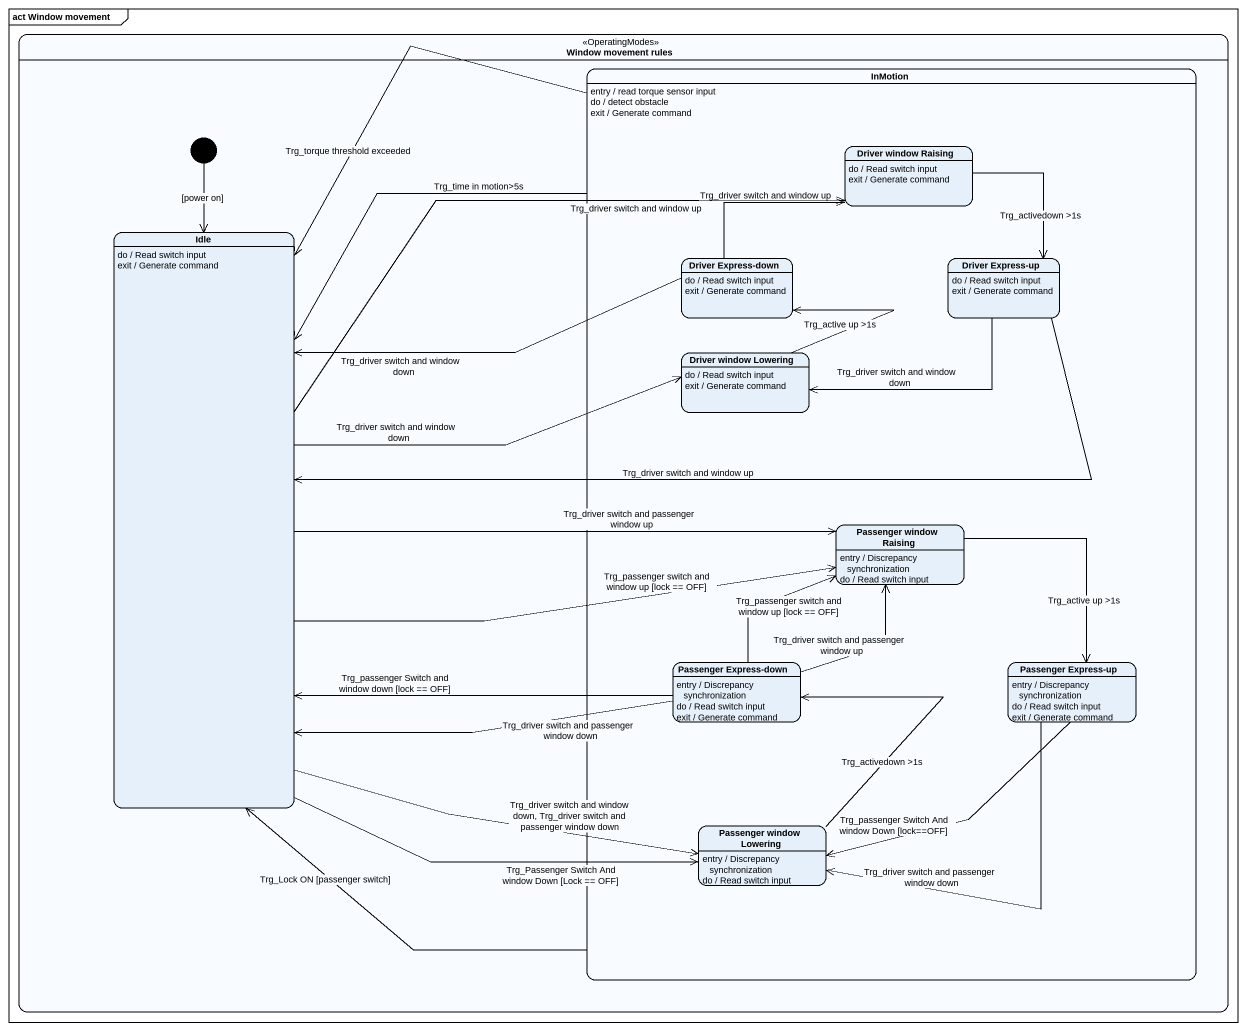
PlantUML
@startuml
mainframe act Window movement
hide empty description
state "Window movement rules" as Window_movement_rules <<OperatingModes>> {
  state InMotion {
    state "Driver window Raising" as Driver_window_Raising
    Driver_window_Raising : do / Read switch input
    Driver_window_Raising : exit / Generate command
    state "Driver Express-down" as Driver_Express_down
    Driver_Express_down : do / Read switch input
    Driver_Express_down : exit / Generate command
    state "Driver Express-up" as Driver_Express_up
    Driver_Express_up : do / Read switch input
    Driver_Express_up : exit / Generate command
    state "Driver window Lowering" as Driver_window_Lowering
    Driver_window_Lowering : do / Read switch input
    Driver_window_Lowering : exit / Generate command
    state "Passenger window Raising" as Passenger_window_Raising
    Passenger_window_Raising : entry / Discrepancy synchronization
    Passenger_window_Raising : do / Read switch input
    state "Passenger Express-down" as Passenger_Express_down
    Passenger_Express_down : entry / Discrepancy synchronization
    Passenger_Express_down : do / Read switch input
    Passenger_Express_down : exit / Generate command
    state "Passenger Express-up" as Passenger_Express_up
    Passenger_Express_up : entry / Discrepancy synchronization
    Passenger_Express_up : do / Read switch input
    Passenger_Express_up : exit / Generate command
    state "Passenger window Lowering" as Passenger_window_Lowering
    Passenger_window_Lowering : entry / Discrepancy synchronization
    Passenger_window_Lowering : do / Read switch input
  }
  InMotion : entry / read torque sensor input
  InMotion : do / detect obstacle
  InMotion : exit / Generate command
  state Idle
  Idle : do / Read switch input
  Idle : exit / Generate command
  [*] --> Idle : [power on]
}
InMotion -left-> Idle : Trg_torque threshold exceeded
InMotion -left-> Idle : Trg_Lock ON [passenger switch]
InMotion -left-> Idle : Trg_time in motion>5s
Driver_window_Raising --> Driver_Express_up : Trg_activedown >1s
Idle -right-> Driver_window_Raising : Trg_driver switch and window up
Idle -right-> Driver_window_Lowering : Trg_driver switch and window down
Idle -right-> Passenger_window_Raising : Trg_passenger switch and window up [lock == OFF]
Idle -right-> Passenger_window_Raising : Trg_driver switch and passenger window up
Idle --> Passenger_window_Lowering : Trg_Passenger Switch And window Down [Lock == OFF]
Idle --> Passenger_window_Lowering : Trg_driver switch and window down, Trg_driver switch and passenger window down
Driver_Express_down -up-> Driver_window_Raising : Trg_driver switch and window up
Driver_Express_down -left-> Idle : Trg_driver switch and window down
Driver_Express_up -left-> Idle : Trg_driver switch and window up
Driver_Express_up -left-> Driver_window_Lowering : Trg_driver switch and window down
Driver_window_Lowering -up-> Driver_Express_down : Trg_active up >1s
Passenger_window_Raising --> Passenger_Express_up : Trg_active up >1s
Passenger_Express_down -left-> Idle : Trg_driver switch and passenger window down
Passenger_Express_down -left-> Idle : Trg_passenger Switch and window down [lock == OFF]
Passenger_Express_down -up-> Passenger_window_Raising : Trg_passenger switch and window up [lock == OFF]
Passenger_Express_down -up-> Passenger_window_Raising : Trg_driver switch and passenger window up
Passenger_Express_up -left-> Passenger_window_Lowering : Trg_passenger Switch And window Down [lock==OFF]
Passenger_Express_up -left-> Passenger_window_Lowering : Trg_driver switch and passenger window down
Passenger_window_Lowering -up-> Passenger_Express_down : Trg_activedown >1s
@enduml
